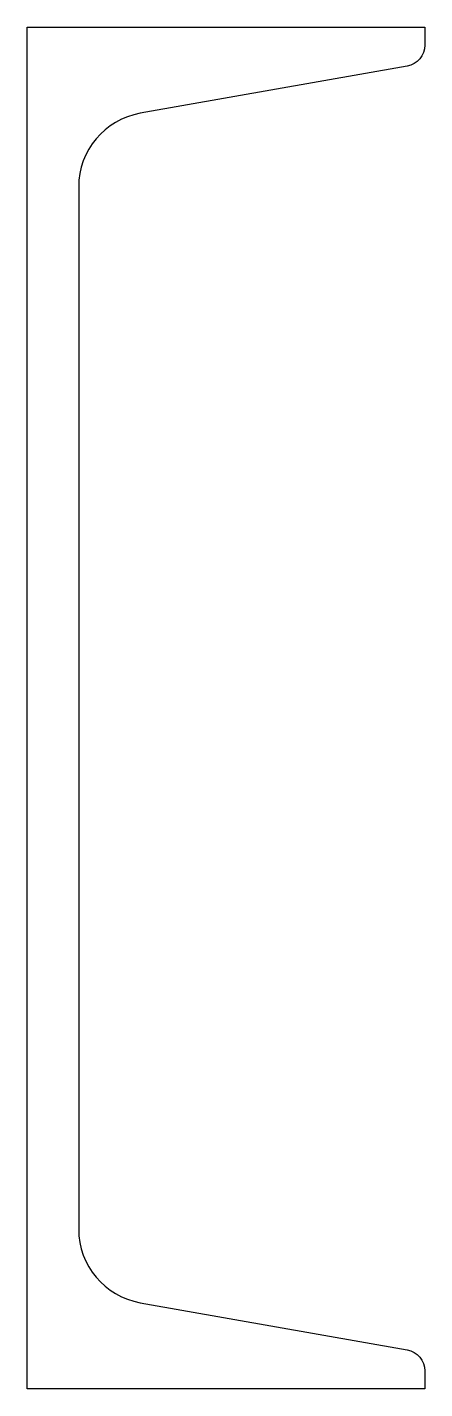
# Model space of a CAD drawing. Header units: inches. Extents: x -1.17 to 1.17, y -4 to 4.
import ezdxf

# ---------------------------------------------------------------- set-up
doc = ezdxf.new("R2010")
doc.units = ezdxf.units.IN
doc.layers.add('steel', color=7, linetype='Continuous')

msp = doc.modelspace()

# ---------------------------------------------------------------- linework, layer by layer
at = {"layer": 'steel'}
msp.add_lwpolyline([(1.17, 3.8948, -0.36397), (1.0664, 3.7713), (-0.5047, 3.4943, 0.36397), (-0.867, 3.0625), (-0.867, -3.0625, 0.36397), (-0.5047, -3.4943), (1.0664, -3.7713, -0.36397), (1.17, -3.8948), (1.17, -4), (-1.17, -4), (-1.17, 4), (1.17, 4)], format="xyb", close=True, dxfattribs=at)

doc.saveas('drawing.dxf')
